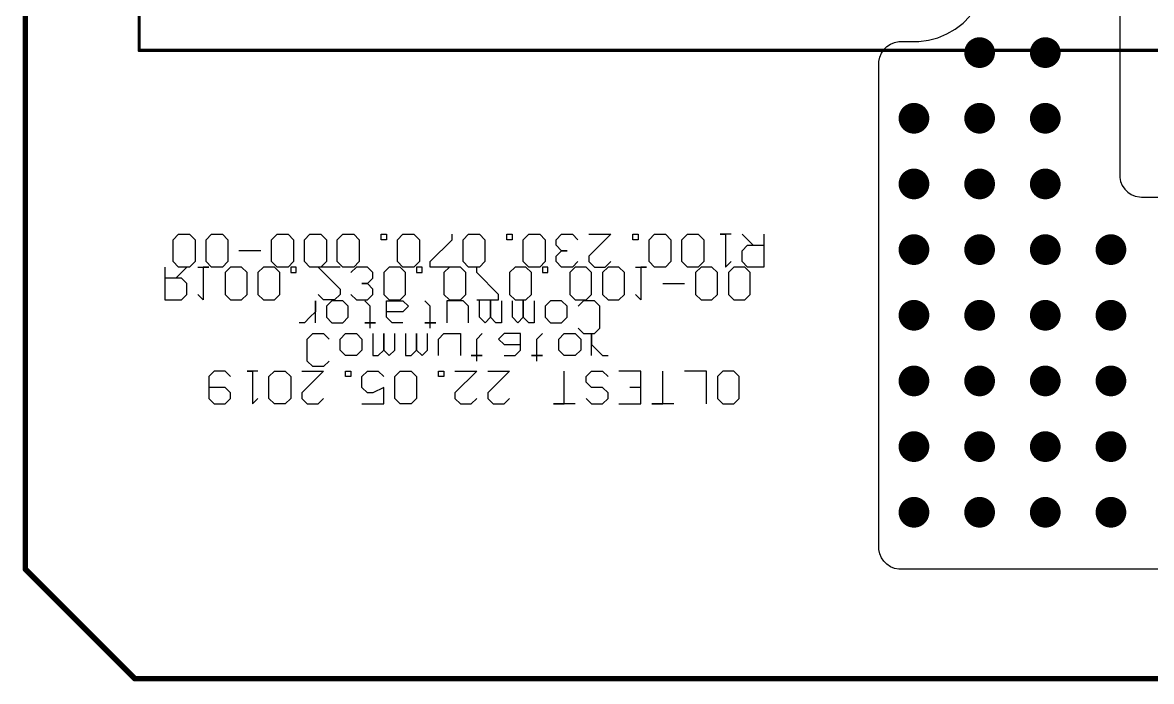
# Model space of a CAD drawing. Header units: millimetres. Extents: x 25 to 162, y 25 to 111.
# Drawn here: x 25.3 to 76.8, y 25.3 to 55.4 of the extents above; entities that cross this region are included whole.
import ezdxf

# ---------------------------------------------------------------- set-up
doc = ezdxf.new("R2010")
doc.units = ezdxf.units.MM
for name, color, linetype in [('BottomLayer', 5, 'Continuous'), ('BottomOverlay', 54, 'Continuous'), ('BottomSolder', 6, 'Continuous'), ('Mechanical1', 6, 'Continuous'), ('MultiLayer', 9, 'Continuous'), ('TopLayer', 1, 'Continuous'), ('TopOverlay', 2, 'Continuous'), ('TopSolder', 216, 'Continuous'), ('ViaHoleLayer', 16, 'Continuous')]:
    doc.layers.add(name, color=color, linetype=linetype)

# ---------------------------------------------------------------- blocks, each defined once
blk = doc.blocks.new('T92S11_127')
at = {"layer": 'TopOverlay', "const_width": 0.152}
for points in [[(-17.3, 28.8), (-17.3, -23.5)], [(-17.3, 28.8), (17.3, 28.8)]]:
    blk.add_lwpolyline(points, dxfattribs=at)
at = {"layer": 'TopOverlay', "const_width": 0.0762}
blk.add_lwpolyline([(-17.338, 28.8, 1), (-17.262, 28.8, 1)], format="xyb", close=True, dxfattribs=at)
blk.add_lwpolyline([(-17.338, 28.8, 1), (-17.262, 28.8, 1)], format="xyb", close=True, dxfattribs=at)

msp = doc.modelspace()

# ---------------------------------------------------------------- linework, layer by layer
at = {"layer": 'BottomLayer'}
for p, q in [((75.4, 68.4), (75.4, 49.4)), ((67.889, 55.073), (68.242, 55.344)), ((68.242, 55.344), (68.556, 55.658)), ((66.663, 54.565), (67.093, 54.68)), ((67.093, 54.68), (67.504, 54.851)), ((67.504, 54.851), (67.889, 55.073)), ((64.623, 54.137), (64.763, 54.277)), ((64.763, 54.277), (64.926, 54.386)), ((64.926, 54.386), (65.108, 54.462)), ((65.108, 54.462), (65.301, 54.5)), ((65.301, 54.5), (65.4, 54.5)), ((65.4, 54.5), (65.4, 54.5)), ((65.4, 54.5), (66, 54.5)), ((66, 54.5), (66.222, 54.507)), ((66.222, 54.507), (66.663, 54.565)), ((64.4, 53.598), (64.438, 53.792)), ((64.438, 53.792), (64.514, 53.974)), ((64.514, 53.974), (64.623, 54.137)), ((64.4, 53.5), (64.4, 53.598)), ((64.4, 31.4), (64.4, 53.5)), ((75.4, 49.4), (75.4, 48.4)), ((75.4, 48.4), (75.405, 48.302)), ((75.405, 48.302), (75.443, 48.11)), ((75.443, 48.11), (75.518, 47.929)), ((75.518, 47.929), (75.627, 47.766)), ((75.627, 47.766), (75.766, 47.627)), ((75.766, 47.627), (75.929, 47.518)), ((75.929, 47.518), (76.11, 47.443)), ((76.11, 47.443), (76.302, 47.405)), ((76.302, 47.405), (76.4, 47.4)), ((76.4, 47.4), (77.4, 47.4)), ((64.4, 31.301), (64.4, 31.4)), ((64.438, 31.108), (64.4, 31.301)), ((64.514, 30.926), (64.438, 31.108)), ((64.623, 30.762), (64.514, 30.926)), ((64.763, 30.623), (64.623, 30.762)), ((64.926, 30.514), (64.763, 30.623)), ((65.108, 30.438), (64.926, 30.514)), ((65.301, 30.4), (65.108, 30.438)), ((65.4, 30.4), (65.301, 30.4)), ((157.4, 30.4), (65.4, 30.4))]:
    msp.add_line(p, q, dxfattribs=at)
at = {"layer": 'BottomLayer', "const_width": 0.6}
for points in [[(68.7, 54, 1), (69.3, 54, 1)], [(71.7, 54, 1), (72.3, 54, 1)], [(65.7, 51, 1), (66.3, 51, 1)], [(68.7, 51, 1), (69.3, 51, 1)], [(71.7, 51, 1), (72.3, 51, 1)], [(65.7, 48, 1), (66.3, 48, 1)], [(68.7, 48, 1), (69.3, 48, 1)], [(71.7, 48, 1), (72.3, 48, 1)], [(65.7, 45, 1), (66.3, 45, 1)], [(68.7, 45, 1), (69.3, 45, 1)], [(71.7, 45, 1), (72.3, 45, 1)], [(74.7, 45, 1), (75.3, 45, 1)], [(65.7, 42, 1), (66.3, 42, 1)], [(68.7, 42, 1), (69.3, 42, 1)], [(71.7, 42, 1), (72.3, 42, 1)], [(74.7, 42, 1), (75.3, 42, 1)], [(65.7, 39, 1), (66.3, 39, 1)], [(68.7, 39, 1), (69.3, 39, 1)], [(71.7, 39, 1), (72.3, 39, 1)], [(74.7, 39, 1), (75.3, 39, 1)], [(65.7, 36, 1), (66.3, 36, 1)], [(68.7, 36, 1), (69.3, 36, 1)], [(71.7, 36, 1), (72.3, 36, 1)], [(74.7, 36, 1), (75.3, 36, 1)], [(65.7, 33, 1), (66.3, 33, 1)], [(68.7, 33, 1), (69.3, 33, 1)], [(71.7, 33, 1), (72.3, 33, 1)], [(74.7, 33, 1), (75.3, 33, 1)]]:
    msp.add_lwpolyline(points, format="xyb", close=True, dxfattribs=at)
at = {"layer": 'BottomOverlay'}
for p, q in [((31.779, 44.2), (31.779, 42.7)), ((32.279, 43.7), (32.779, 44.2)), ((33.279, 44.2), (33.779, 44.2)), ((33.779, 44.2), (33.529, 44.2)), ((33.529, 44.2), (33.529, 42.7)), ((34.778, 44.2), (34.528, 43.95)), ((34.528, 43.95), (34.528, 42.95)), ((35.278, 44.2), (34.778, 44.2)), ((35.528, 43.95), (35.278, 44.2)), ((35.528, 42.95), (35.528, 43.95)), ((36.278, 44.2), (36.028, 43.95)), ((36.028, 43.95), (36.028, 42.95)), ((36.778, 44.2), (36.278, 44.2)), ((37.028, 43.95), (36.778, 44.2)), ((37.028, 42.95), (37.028, 43.95)), ((37.527, 44.2), (37.527, 43.95)), ((37.777, 44.2), (37.527, 44.2)), ((37.527, 43.95), (37.777, 43.95)), ((37.777, 43.95), (37.777, 44.2)), ((39.777, 44.2), (38.777, 44.2)), ((38.777, 44.2), (39.777, 43.2)), ((40.527, 44.2), (40.277, 43.95)), ((41.026, 44.2), (40.527, 44.2)), ((41.276, 43.95), (41.026, 44.2)), ((41.276, 43.7), (41.276, 43.95)), ((42.026, 44.2), (41.776, 43.95)), ((41.776, 43.95), (41.776, 42.95)), ((42.526, 44.2), (42.026, 44.2)), ((42.776, 43.95), (42.526, 44.2)), ((42.776, 42.95), (42.776, 43.95)), ((43.276, 44.2), (43.276, 43.95)), ((43.526, 44.2), (43.276, 44.2)), ((43.276, 43.95), (43.526, 43.95)), ((43.526, 43.95), (43.526, 44.2)), ((44.775, 44.2), (44.525, 43.95)), ((44.525, 43.95), (44.525, 42.95)), ((45.275, 44.2), (44.775, 44.2)), ((45.525, 43.95), (45.275, 44.2)), ((45.525, 42.95), (45.525, 43.95)), ((46.025, 43.95), (46.025, 44.2)), ((47.024, 42.95), (46.025, 43.95)), ((47.774, 44.2), (47.524, 43.95)), ((47.524, 43.95), (47.524, 42.95)), ((48.274, 44.2), (47.774, 44.2)), ((48.524, 43.95), (48.274, 44.2)), ((48.524, 42.95), (48.524, 43.95)), ((49.024, 44.2), (49.024, 43.95)), ((49.274, 44.2), (49.024, 44.2)), ((49.024, 43.95), (49.274, 43.95)), ((49.274, 43.95), (49.274, 44.2)), ((50.523, 44.2), (50.273, 43.95)), ((50.273, 43.95), (50.273, 42.95)), ((51.023, 44.2), (50.523, 44.2)), ((51.273, 43.95), (51.023, 44.2)), ((51.273, 42.95), (51.273, 43.95)), ((52.023, 44.2), (51.773, 43.95)), ((51.773, 43.95), (51.773, 42.95)), ((52.523, 44.2), (52.023, 44.2)), ((52.773, 43.95), (52.523, 44.2)), ((52.773, 42.95), (52.773, 43.95)), ((53.272, 44.2), (53.772, 44.2)), ((53.772, 44.2), (53.522, 44.2)), ((53.522, 44.2), (53.522, 42.7)), ((56.271, 44.2), (56.021, 43.95)), ((56.021, 43.95), (56.021, 42.95)), ((56.771, 44.2), (56.271, 44.2)), ((57.021, 43.95), (56.771, 44.2)), ((57.021, 42.95), (57.021, 43.95)), ((57.771, 44.2), (57.521, 43.95)), ((57.521, 43.95), (57.521, 42.95)), ((58.271, 44.2), (57.771, 44.2)), ((58.521, 43.95), (58.271, 44.2)), ((58.521, 42.95), (58.521, 43.95)), ((32.529, 43.7), (31.779, 43.7)), ((32.779, 43.45), (32.529, 43.7)), ((32.779, 42.95), (32.779, 43.45)), ((41.026, 43.45), (40.776, 43.45)), ((40.776, 43.45), (41.026, 43.45)), ((41.026, 43.45), (41.276, 43.7)), ((41.276, 43.2), (41.026, 43.45)), ((54.522, 43.45), (55.522, 43.45)), ((32.529, 42.7), (32.779, 42.95)), ((33.529, 42.7), (33.279, 42.95)), ((34.528, 42.95), (34.778, 42.7)), ((35.278, 42.7), (35.528, 42.95)), ((36.028, 42.95), (36.278, 42.7)), ((36.778, 42.7), (37.028, 42.95)), ((39.027, 42.7), (38.777, 42.95)), ((39.777, 42.95), (39.527, 42.7)), ((39.777, 43.2), (39.777, 42.95)), ((40.277, 42.95), (40.527, 42.7)), ((41.026, 42.7), (41.276, 42.95)), ((41.276, 42.95), (41.276, 43.2)), ((41.776, 42.95), (42.026, 42.7)), ((42.526, 42.7), (42.776, 42.95)), ((44.525, 42.95), (44.775, 42.7)), ((45.275, 42.7), (45.525, 42.95)), ((47.024, 42.7), (47.024, 42.95)), ((47.524, 42.95), (47.774, 42.7)), ((48.274, 42.7), (48.524, 42.95)), ((50.273, 42.95), (50.523, 42.7)), ((51.023, 42.7), (51.273, 42.95)), ((51.773, 42.95), (52.023, 42.7)), ((52.523, 42.7), (52.773, 42.95)), ((53.522, 42.7), (53.272, 42.95)), ((56.021, 42.95), (56.271, 42.7)), ((56.771, 42.7), (57.021, 42.95)), ((57.521, 42.95), (57.771, 42.7)), ((58.271, 42.7), (58.521, 42.95)), ((31.779, 42.7), (32.529, 42.7)), ((34.778, 42.7), (35.278, 42.7)), ((36.278, 42.7), (36.778, 42.7)), ((39.527, 42.7), (39.027, 42.7)), ((40.527, 42.7), (41.026, 42.7)), ((42.026, 42.7), (42.526, 42.7)), ((44.775, 42.7), (45.275, 42.7)), ((46.025, 42.7), (47.024, 42.7)), ((47.774, 42.7), (48.274, 42.7)), ((50.523, 42.7), (51.023, 42.7)), ((52.023, 42.7), (52.523, 42.7)), ((56.271, 42.7), (56.771, 42.7)), ((57.771, 42.7), (58.271, 42.7)), ((38.277, 40.911), (38.527, 41.161)), ((38.277, 39.911), (38.277, 40.911)), ((38.527, 41.161), (39.027, 41.161)), ((39.027, 41.161), (39.277, 40.911)), ((39.777, 40.911), (40.027, 41.161)), ((39.777, 40.411), (39.777, 40.911)), ((40.027, 41.161), (40.527, 41.161)), ((40.527, 41.161), (40.776, 40.911)), ((40.776, 40.911), (40.776, 40.411)), ((41.276, 41.161), (41.276, 40.161)), ((41.776, 40.411), (41.776, 41.161)), ((41.776, 41.161), (41.776, 40.411)), ((42.276, 40.411), (42.276, 41.161)), ((42.776, 41.161), (42.776, 40.161)), ((43.276, 40.411), (43.276, 41.161)), ((43.276, 41.161), (43.276, 40.411)), ((43.775, 40.411), (43.775, 41.161)), ((44.275, 40.911), (44.525, 41.161)), ((44.275, 40.161), (44.275, 40.911)), ((44.525, 41.161), (45.275, 41.161)), ((45.275, 41.161), (45.275, 40.161)), ((46.025, 40.911), (46.275, 41.161)), ((46.025, 40.161), (46.025, 40.911)), ((47.274, 41.161), (47.024, 40.911)), ((47.024, 40.911), (47.274, 40.661)), ((48.024, 41.161), (47.274, 41.161)), ((48.024, 40.411), (48.024, 41.161)), ((48.774, 40.911), (49.024, 41.161)), ((48.774, 40.161), (48.774, 40.911)), ((49.774, 40.911), (50.023, 41.161)), ((49.774, 40.411), (49.774, 40.911)), ((50.023, 41.161), (50.523, 41.161)), ((50.523, 41.161), (50.773, 40.911)), ((50.773, 40.911), (50.773, 40.411)), ((51.273, 40.161), (51.273, 41.161)), ((51.273, 41.161), (51.273, 40.661)), ((40.027, 40.161), (39.777, 40.411)), ((40.776, 40.411), (40.527, 40.161)), ((41.526, 40.161), (41.776, 40.411)), ((41.776, 40.411), (42.026, 40.161)), ((42.026, 40.161), (42.276, 40.411)), ((43.026, 40.161), (43.276, 40.411)), ((43.276, 40.411), (43.526, 40.161)), ((43.526, 40.161), (43.775, 40.411)), ((47.274, 40.661), (48.024, 40.661)), ((47.774, 40.161), (48.024, 40.411)), ((50.023, 40.161), (49.774, 40.411)), ((50.773, 40.411), (50.523, 40.161)), ((51.273, 40.661), (51.523, 40.411)), ((51.523, 40.411), (51.773, 40.161)), ((38.527, 39.661), (38.277, 39.911)), ((39.277, 39.911), (39.027, 39.661)), ((40.527, 40.161), (40.027, 40.161)), ((41.276, 40.161), (41.526, 40.161)), ((42.776, 40.161), (43.026, 40.161)), ((46.025, 40.161), (45.775, 40.161)), ((45.775, 40.161), (46.275, 40.161)), ((46.025, 39.911), (46.025, 40.161)), ((46.275, 40.161), (46.025, 40.161)), ((47.274, 40.161), (47.774, 40.161)), ((48.774, 40.161), (48.524, 40.161)), ((48.524, 40.161), (49.024, 40.161)), ((48.774, 39.911), (48.774, 40.161)), ((49.024, 40.161), (48.774, 40.161)), ((50.523, 40.161), (50.023, 40.161)), ((51.773, 40.161), (52.023, 40.161)), ((39.027, 39.661), (38.527, 39.661))]:
    msp.add_line(p, q, dxfattribs=at)
at = {"layer": 'BottomSolder', "const_width": 0.702}
for points in [[(68.649, 54, 1), (69.351, 54, 1)], [(71.649, 54, 1), (72.351, 54, 1)], [(65.649, 51, 1), (66.351, 51, 1)], [(68.649, 51, 1), (69.351, 51, 1)], [(71.649, 51, 1), (72.351, 51, 1)], [(65.649, 48, 1), (66.351, 48, 1)], [(68.649, 48, 1), (69.351, 48, 1)], [(71.649, 48, 1), (72.351, 48, 1)], [(65.649, 45, 1), (66.351, 45, 1)], [(68.649, 45, 1), (69.351, 45, 1)], [(71.649, 45, 1), (72.351, 45, 1)], [(74.649, 45, 1), (75.351, 45, 1)], [(65.649, 42, 1), (66.351, 42, 1)], [(68.649, 42, 1), (69.351, 42, 1)], [(71.649, 42, 1), (72.351, 42, 1)], [(74.649, 42, 1), (75.351, 42, 1)], [(65.649, 39, 1), (66.351, 39, 1)], [(68.649, 39, 1), (69.351, 39, 1)], [(71.649, 39, 1), (72.351, 39, 1)], [(74.649, 39, 1), (75.351, 39, 1)], [(65.649, 36, 1), (66.351, 36, 1)], [(68.649, 36, 1), (69.351, 36, 1)], [(71.649, 36, 1), (72.351, 36, 1)], [(74.649, 36, 1), (75.351, 36, 1)], [(65.649, 33, 1), (66.351, 33, 1)], [(68.649, 33, 1), (69.351, 33, 1)], [(71.649, 33, 1), (72.351, 33, 1)], [(74.649, 33, 1), (75.351, 33, 1)]]:
    msp.add_lwpolyline(points, format="xyb", close=True, dxfattribs=at)
at = {"layer": 'Mechanical1', "const_width": 0.254}
for points in [[(25.4, 30.4), (25.4, 110.4)], [(25.4, 30.4), (30.4, 25.4)], [(30.4, 25.4), (156.4, 25.4)]]:
    msp.add_lwpolyline(points, dxfattribs=at)
at = {"layer": 'Mechanical1', "const_width": 0.127}
for points in [[(25.337, 30.4, 1), (25.463, 30.4, 1)], [(25.337, 30.4, 1), (25.463, 30.4, 1)], [(30.337, 25.4, 1), (30.464, 25.4, 1)], [(30.337, 25.4, 1), (30.464, 25.4, 1)]]:
    msp.add_lwpolyline(points, format="xyb", close=True, dxfattribs=at)
at = {"layer": 'MultiLayer', "const_width": 0.6}
for points in [[(68.7, 54, 1), (69.3, 54, 1)], [(71.7, 54, 1), (72.3, 54, 1)], [(65.7, 51, 1), (66.3, 51, 1)], [(68.7, 51, 1), (69.3, 51, 1)], [(71.7, 51, 1), (72.3, 51, 1)], [(65.7, 48, 1), (66.3, 48, 1)], [(68.7, 48, 1), (69.3, 48, 1)], [(71.7, 48, 1), (72.3, 48, 1)], [(65.7, 45, 1), (66.3, 45, 1)], [(68.7, 45, 1), (69.3, 45, 1)], [(71.7, 45, 1), (72.3, 45, 1)], [(74.7, 45, 1), (75.3, 45, 1)], [(65.7, 42, 1), (66.3, 42, 1)], [(68.7, 42, 1), (69.3, 42, 1)], [(71.7, 42, 1), (72.3, 42, 1)], [(74.7, 42, 1), (75.3, 42, 1)], [(65.7, 39, 1), (66.3, 39, 1)], [(68.7, 39, 1), (69.3, 39, 1)], [(71.7, 39, 1), (72.3, 39, 1)], [(74.7, 39, 1), (75.3, 39, 1)], [(65.7, 36, 1), (66.3, 36, 1)], [(68.7, 36, 1), (69.3, 36, 1)], [(71.7, 36, 1), (72.3, 36, 1)], [(74.7, 36, 1), (75.3, 36, 1)], [(65.7, 33, 1), (66.3, 33, 1)], [(68.7, 33, 1), (69.3, 33, 1)], [(71.7, 33, 1), (72.3, 33, 1)], [(74.7, 33, 1), (75.3, 33, 1)]]:
    msp.add_lwpolyline(points, format="xyb", close=True, dxfattribs=at)
at = {"layer": 'TopLayer'}
for p, q in [((75.4, 68.4), (75.4, 51.104)), ((67.889, 55.073), (68.242, 55.344)), ((68.242, 55.344), (68.556, 55.658)), ((66.663, 54.565), (67.093, 54.68)), ((67.093, 54.68), (67.504, 54.851)), ((67.504, 54.851), (67.889, 55.073)), ((64.623, 54.137), (64.763, 54.277)), ((64.763, 54.277), (64.926, 54.386)), ((64.926, 54.386), (65.108, 54.462)), ((65.108, 54.462), (65.301, 54.5)), ((65.301, 54.5), (65.4, 54.5)), ((65.4, 54.5), (65.4, 54.5)), ((65.4, 54.5), (66, 54.5)), ((66, 54.5), (66.222, 54.507)), ((66.222, 54.507), (66.663, 54.565)), ((64.4, 53.598), (64.438, 53.792)), ((64.438, 53.792), (64.514, 53.974)), ((64.514, 53.974), (64.623, 54.137)), ((64.4, 53.5), (64.4, 53.598)), ((64.4, 31.4), (64.4, 53.5)), ((75.4, 51.104), (75.4, 48.4)), ((75.4, 48.4), (75.405, 48.302)), ((75.405, 48.302), (75.443, 48.11)), ((75.443, 48.11), (75.518, 47.929)), ((75.518, 47.929), (75.627, 47.766)), ((75.627, 47.766), (75.766, 47.627)), ((75.766, 47.627), (75.929, 47.518)), ((75.929, 47.518), (76.11, 47.443)), ((76.11, 47.443), (76.302, 47.405)), ((76.302, 47.405), (76.4, 47.4)), ((76.4, 47.4), (78.524, 47.4)), ((64.4, 31.301), (64.4, 31.4)), ((64.4, 31.4), (64.4, 31.4)), ((64.438, 31.108), (64.4, 31.301)), ((64.514, 30.926), (64.438, 31.108)), ((64.623, 30.763), (64.514, 30.926)), ((64.763, 30.623), (64.623, 30.763)), ((64.926, 30.514), (64.763, 30.623)), ((65.108, 30.438), (64.926, 30.514)), ((65.301, 30.4), (65.108, 30.438)), ((65.4, 30.4), (65.301, 30.4)), ((157.4, 30.4), (65.4, 30.4))]:
    msp.add_line(p, q, dxfattribs=at)
at = {"layer": 'TopLayer', "const_width": 0.6}
for points in [[(68.7, 54, 1), (69.3, 54, 1)], [(71.7, 54, 1), (72.3, 54, 1)], [(65.7, 51, 1), (66.3, 51, 1)], [(68.7, 51, 1), (69.3, 51, 1)], [(71.7, 51, 1), (72.3, 51, 1)], [(65.7, 48, 1), (66.3, 48, 1)], [(68.7, 48, 1), (69.3, 48, 1)], [(71.7, 48, 1), (72.3, 48, 1)], [(65.7, 45, 1), (66.3, 45, 1)], [(68.7, 45, 1), (69.3, 45, 1)], [(71.7, 45, 1), (72.3, 45, 1)], [(74.7, 45, 1), (75.3, 45, 1)], [(65.7, 42, 1), (66.3, 42, 1)], [(68.7, 42, 1), (69.3, 42, 1)], [(71.7, 42, 1), (72.3, 42, 1)], [(74.7, 42, 1), (75.3, 42, 1)], [(65.7, 39, 1), (66.3, 39, 1)], [(68.7, 39, 1), (69.3, 39, 1)], [(71.7, 39, 1), (72.3, 39, 1)], [(74.7, 39, 1), (75.3, 39, 1)], [(65.7, 36, 1), (66.3, 36, 1)], [(68.7, 36, 1), (69.3, 36, 1)], [(71.7, 36, 1), (72.3, 36, 1)], [(74.7, 36, 1), (75.3, 36, 1)], [(65.7, 33, 1), (66.3, 33, 1)], [(68.7, 33, 1), (69.3, 33, 1)], [(71.7, 33, 1), (72.3, 33, 1)], [(74.7, 33, 1), (75.3, 33, 1)]]:
    msp.add_lwpolyline(points, format="xyb", close=True, dxfattribs=at)
at = {"layer": 'TopOverlay'}
for p, q in [((32.154, 45.45), (32.404, 45.7)), ((32.154, 44.45), (32.154, 45.45)), ((32.404, 45.7), (32.904, 45.7)), ((32.904, 45.7), (33.154, 45.45)), ((33.154, 45.45), (33.154, 44.45)), ((33.654, 45.45), (33.904, 45.7)), ((33.654, 44.45), (33.654, 45.45)), ((33.904, 45.7), (34.404, 45.7)), ((34.404, 45.7), (34.654, 45.45)), ((34.654, 45.45), (34.654, 44.45)), ((36.653, 45.45), (36.903, 45.7)), ((36.653, 44.45), (36.653, 45.45)), ((36.903, 45.7), (37.403, 45.7)), ((37.403, 45.7), (37.653, 45.45)), ((37.653, 45.45), (37.653, 44.45)), ((38.152, 45.45), (38.402, 45.7)), ((38.152, 44.45), (38.152, 45.45)), ((38.402, 45.7), (38.902, 45.7)), ((38.902, 45.7), (39.152, 45.45)), ((39.152, 45.45), (39.152, 44.45)), ((39.652, 45.45), (39.902, 45.7)), ((39.652, 44.45), (39.652, 45.45)), ((39.902, 45.7), (40.402, 45.7)), ((40.402, 45.7), (40.652, 45.45)), ((40.652, 45.45), (40.652, 44.45)), ((41.651, 45.45), (41.651, 45.7)), ((41.651, 45.7), (41.901, 45.7)), ((41.901, 45.45), (41.651, 45.45)), ((41.901, 45.7), (41.901, 45.45)), ((42.401, 45.45), (42.651, 45.7)), ((42.401, 44.45), (42.401, 45.45)), ((42.651, 45.7), (43.151, 45.7)), ((43.151, 45.7), (43.401, 45.45)), ((43.401, 45.45), (43.401, 44.45)), ((43.901, 44.45), (44.9, 45.45)), ((44.9, 45.45), (44.9, 45.7)), ((45.4, 45.45), (45.65, 45.7)), ((45.4, 44.45), (45.4, 45.45)), ((45.65, 45.7), (46.15, 45.7)), ((46.15, 45.7), (46.4, 45.45)), ((46.4, 45.45), (46.4, 44.45)), ((47.399, 45.45), (47.399, 45.7)), ((47.399, 45.7), (47.649, 45.7)), ((47.649, 45.45), (47.399, 45.45)), ((47.649, 45.7), (47.649, 45.45)), ((48.149, 45.45), (48.399, 45.7)), ((48.149, 44.45), (48.149, 45.45)), ((48.399, 45.7), (48.899, 45.7)), ((48.899, 45.7), (49.149, 45.45)), ((49.149, 45.45), (49.149, 44.45)), ((49.649, 45.45), (49.899, 45.7)), ((49.649, 45.2), (49.649, 45.45)), ((49.899, 45.7), (50.398, 45.7)), ((50.398, 45.7), (50.648, 45.45)), ((51.148, 45.7), (52.148, 45.7)), ((52.148, 45.7), (51.148, 44.7)), ((53.148, 45.45), (53.148, 45.7)), ((53.148, 45.7), (53.397, 45.7)), ((53.397, 45.45), (53.148, 45.45)), ((53.397, 45.7), (53.397, 45.45)), ((53.897, 45.45), (54.147, 45.7)), ((53.897, 44.45), (53.897, 45.45)), ((54.147, 45.7), (54.647, 45.7)), ((54.647, 45.7), (54.897, 45.45)), ((54.897, 45.45), (54.897, 44.45)), ((55.397, 45.45), (55.647, 45.7)), ((55.397, 44.45), (55.397, 45.45)), ((55.647, 45.7), (56.147, 45.7)), ((56.147, 45.7), (56.397, 45.45)), ((56.397, 45.45), (56.397, 44.45)), ((57.646, 45.7), (57.146, 45.7)), ((57.146, 45.7), (57.396, 45.7)), ((57.396, 45.7), (57.396, 44.2)), ((58.646, 45.2), (58.146, 45.7)), ((59.146, 45.7), (59.146, 44.2)), ((36.153, 44.95), (35.153, 44.95)), ((49.899, 44.95), (49.649, 45.2)), ((49.649, 44.7), (49.899, 44.95)), ((49.899, 44.95), (50.149, 44.95)), ((50.149, 44.95), (49.899, 44.95)), ((58.146, 44.95), (58.396, 45.2)), ((58.146, 44.45), (58.146, 44.95)), ((58.396, 45.2), (59.146, 45.2)), ((32.404, 44.2), (32.154, 44.45)), ((33.154, 44.45), (32.904, 44.2)), ((33.904, 44.2), (33.654, 44.45)), ((34.654, 44.45), (34.404, 44.2)), ((36.903, 44.2), (36.653, 44.45)), ((37.653, 44.45), (37.403, 44.2)), ((38.402, 44.2), (38.152, 44.45)), ((39.152, 44.45), (38.902, 44.2)), ((39.902, 44.2), (39.652, 44.45)), ((40.652, 44.45), (40.402, 44.2)), ((42.651, 44.2), (42.401, 44.45)), ((43.401, 44.45), (43.151, 44.2)), ((43.901, 44.2), (43.901, 44.45)), ((45.65, 44.2), (45.4, 44.45)), ((46.4, 44.45), (46.15, 44.2)), ((48.399, 44.2), (48.149, 44.45)), ((49.149, 44.45), (48.899, 44.2)), ((49.649, 44.45), (49.649, 44.7)), ((49.899, 44.2), (49.649, 44.45)), ((50.648, 44.45), (50.398, 44.2)), ((51.148, 44.7), (51.148, 44.45)), ((51.148, 44.45), (51.398, 44.2)), ((51.898, 44.2), (52.148, 44.45)), ((54.147, 44.2), (53.897, 44.45)), ((54.897, 44.45), (54.647, 44.2)), ((55.647, 44.2), (55.397, 44.45)), ((56.397, 44.45), (56.147, 44.2)), ((57.396, 44.2), (57.646, 44.45)), ((58.396, 44.2), (58.146, 44.45)), ((32.904, 44.2), (32.404, 44.2)), ((34.404, 44.2), (33.904, 44.2)), ((37.403, 44.2), (36.903, 44.2)), ((38.902, 44.2), (38.402, 44.2)), ((40.402, 44.2), (39.902, 44.2)), ((43.151, 44.2), (42.651, 44.2)), ((44.9, 44.2), (43.901, 44.2)), ((46.15, 44.2), (45.65, 44.2)), ((48.899, 44.2), (48.399, 44.2)), ((50.398, 44.2), (49.899, 44.2)), ((51.398, 44.2), (51.898, 44.2)), ((54.647, 44.2), (54.147, 44.2)), ((56.147, 44.2), (55.647, 44.2)), ((59.146, 44.2), (58.396, 44.2)), ((38.654, 41.661), (38.654, 42.661)), ((38.654, 42.661), (38.654, 42.161)), ((39.404, 42.661), (39.154, 42.411)), ((39.154, 42.411), (39.154, 41.911)), ((39.904, 42.661), (39.404, 42.661)), ((40.154, 42.411), (39.904, 42.661)), ((40.154, 41.911), (40.154, 42.411)), ((41.153, 42.411), (40.903, 42.661)), ((41.153, 41.661), (41.153, 42.411)), ((41.903, 41.911), (41.903, 42.661)), ((41.903, 42.661), (42.653, 42.661)), ((42.653, 42.661), (42.903, 42.411)), ((42.903, 42.411), (42.653, 42.161)), ((43.903, 42.411), (43.653, 42.661)), ((43.903, 41.661), (43.903, 42.411)), ((45.402, 42.661), (44.652, 42.661)), ((44.652, 42.661), (44.652, 41.661)), ((45.652, 42.411), (45.402, 42.661)), ((45.652, 41.661), (45.652, 42.411)), ((46.152, 41.911), (46.152, 42.661)), ((46.652, 41.911), (46.652, 42.661)), ((46.652, 42.661), (46.652, 41.911)), ((47.151, 42.661), (47.151, 41.661)), ((47.651, 41.911), (47.651, 42.661)), ((48.151, 41.911), (48.151, 42.661)), ((48.151, 42.661), (48.151, 41.911)), ((48.651, 42.661), (48.651, 41.661)), ((49.401, 42.661), (49.151, 42.411)), ((49.151, 42.411), (49.151, 41.911)), ((49.901, 42.661), (49.401, 42.661)), ((50.15, 42.411), (49.901, 42.661)), ((50.15, 41.911), (50.15, 42.411)), ((50.9, 42.661), (50.65, 42.411)), ((51.4, 42.661), (50.9, 42.661)), ((51.65, 42.411), (51.4, 42.661)), ((51.65, 41.411), (51.65, 42.411)), ((38.404, 41.911), (38.154, 41.661)), ((38.654, 42.161), (38.404, 41.911)), ((39.154, 41.911), (39.404, 41.661)), ((39.904, 41.661), (40.154, 41.911)), ((42.653, 42.161), (41.903, 42.161)), ((42.153, 41.661), (41.903, 41.911)), ((46.402, 41.661), (46.152, 41.911)), ((46.652, 41.911), (46.402, 41.661)), ((46.902, 41.661), (46.652, 41.911)), ((47.901, 41.661), (47.651, 41.911)), ((48.151, 41.911), (47.901, 41.661)), ((48.401, 41.661), (48.151, 41.911)), ((49.151, 41.911), (49.401, 41.661)), ((49.901, 41.661), (50.15, 41.911)), ((38.154, 41.661), (37.904, 41.661)), ((39.404, 41.661), (39.904, 41.661)), ((41.403, 41.661), (40.903, 41.661)), ((40.903, 41.661), (41.153, 41.661)), ((41.153, 41.411), (41.153, 41.661)), ((41.153, 41.661), (41.403, 41.661)), ((42.653, 41.661), (42.153, 41.661)), ((44.152, 41.661), (43.653, 41.661)), ((43.653, 41.661), (43.903, 41.661)), ((43.903, 41.411), (43.903, 41.661)), ((43.903, 41.661), (44.152, 41.661)), ((47.151, 41.661), (46.902, 41.661)), ((48.651, 41.661), (48.401, 41.661)), ((49.401, 41.661), (49.901, 41.661)), ((50.65, 41.411), (50.9, 41.161)), ((51.4, 41.161), (51.65, 41.411)), ((50.9, 41.161), (51.4, 41.161)), ((34.029, 39.45), (33.779, 39.2)), ((33.779, 39.2), (33.779, 38.201)), ((34.529, 39.45), (34.029, 39.45)), ((34.779, 39.2), (34.529, 39.45)), ((36.028, 39.45), (35.528, 39.45)), ((35.528, 39.45), (35.778, 39.45)), ((35.778, 39.45), (35.778, 37.951)), ((36.528, 39.2), (36.778, 39.45)), ((36.528, 38.201), (36.528, 39.2)), ((36.778, 39.45), (37.278, 39.45)), ((37.278, 39.45), (37.528, 39.2)), ((37.528, 39.2), (37.528, 38.201)), ((38.028, 39.45), (39.027, 39.45)), ((39.027, 39.45), (38.028, 38.451)), ((40.027, 39.2), (40.027, 39.45)), ((40.027, 39.45), (40.277, 39.45)), ((40.277, 39.2), (40.027, 39.2)), ((40.277, 39.45), (40.277, 39.2)), ((40.777, 39.2), (41.027, 39.45)), ((40.777, 38.701), (40.777, 39.2)), ((41.027, 39.45), (41.526, 39.45)), ((41.526, 39.45), (41.776, 39.2)), ((42.276, 39.2), (42.526, 39.45)), ((42.276, 38.201), (42.276, 39.2)), ((42.526, 39.45), (43.026, 39.45)), ((43.026, 39.45), (43.276, 39.2)), ((43.276, 39.2), (43.276, 38.201)), ((44.276, 39.2), (44.276, 39.45)), ((44.276, 39.45), (44.525, 39.45)), ((44.525, 39.2), (44.276, 39.2)), ((44.525, 39.45), (44.525, 39.2)), ((45.025, 39.45), (46.025, 39.45)), ((46.025, 39.45), (45.025, 38.451)), ((46.525, 39.45), (47.524, 39.45)), ((47.524, 39.45), (46.525, 38.451)), ((50.024, 37.951), (50.024, 39.45)), ((51.023, 39.2), (51.273, 39.45)), ((51.023, 38.95), (51.023, 39.2)), ((51.273, 39.45), (51.773, 39.45)), ((51.773, 39.45), (52.023, 39.2)), ((53.523, 39.45), (52.523, 39.45)), ((53.523, 37.951), (53.523, 39.45)), ((54.522, 37.951), (54.522, 39.45)), ((56.522, 39.45), (55.522, 39.45)), ((56.522, 37.951), (56.522, 39.45)), ((57.271, 39.45), (57.021, 39.2)), ((57.021, 39.2), (57.021, 38.201)), ((57.771, 39.45), (57.271, 39.45)), ((58.021, 39.2), (57.771, 39.45)), ((58.021, 38.201), (58.021, 39.2)), ((34.529, 38.701), (33.779, 38.701)), ((34.779, 38.451), (34.529, 38.701)), ((41.027, 38.451), (40.777, 38.701)), ((41.776, 38.701), (41.277, 38.451)), ((41.776, 37.951), (41.776, 38.701)), ((51.273, 38.701), (51.023, 38.95)), ((51.773, 38.701), (51.273, 38.701)), ((52.023, 38.451), (51.773, 38.701)), ((53.523, 38.701), (53.023, 38.701)), ((33.779, 38.201), (34.029, 37.951)), ((34.529, 37.951), (34.779, 38.201)), ((34.779, 38.201), (34.779, 38.451)), ((35.778, 37.951), (36.028, 38.201)), ((36.778, 37.951), (36.528, 38.201)), ((37.528, 38.201), (37.278, 37.951)), ((38.028, 38.451), (38.028, 38.201)), ((38.028, 38.201), (38.277, 37.951)), ((38.777, 37.951), (39.027, 38.201)), ((41.277, 38.451), (41.027, 38.451)), ((42.526, 37.951), (42.276, 38.201)), ((43.276, 38.201), (43.026, 37.951)), ((45.025, 38.451), (45.025, 38.201)), ((45.025, 38.201), (45.275, 37.951)), ((45.775, 37.951), (46.025, 38.201)), ((46.525, 38.451), (46.525, 38.201)), ((46.525, 38.201), (46.775, 37.951)), ((47.275, 37.951), (47.524, 38.201)), ((51.023, 38.201), (51.273, 37.951)), ((51.773, 37.951), (52.023, 38.201)), ((52.023, 38.201), (52.023, 38.451)), ((57.021, 38.201), (57.271, 37.951)), ((57.771, 37.951), (58.021, 38.201)), ((34.029, 37.951), (34.529, 37.951)), ((37.278, 37.951), (36.778, 37.951)), ((38.277, 37.951), (38.777, 37.951)), ((40.777, 37.951), (41.776, 37.951)), ((43.026, 37.951), (42.526, 37.951)), ((45.275, 37.951), (45.775, 37.951)), ((46.775, 37.951), (47.275, 37.951)), ((50.524, 37.951), (49.524, 37.951)), ((49.524, 37.951), (50.024, 37.951)), ((51.273, 37.951), (51.773, 37.951)), ((52.523, 37.951), (53.523, 37.951)), ((55.022, 37.951), (54.022, 37.951)), ((54.022, 37.951), (54.522, 37.951)), ((57.271, 37.951), (57.771, 37.951))]:
    msp.add_line(p, q, dxfattribs=at)
at = {"layer": 'TopSolder', "const_width": 0.702}
for points in [[(68.649, 54, 1), (69.351, 54, 1)], [(71.649, 54, 1), (72.351, 54, 1)], [(65.649, 51, 1), (66.351, 51, 1)], [(68.649, 51, 1), (69.351, 51, 1)], [(71.649, 51, 1), (72.351, 51, 1)], [(65.649, 48, 1), (66.351, 48, 1)], [(68.649, 48, 1), (69.351, 48, 1)], [(71.649, 48, 1), (72.351, 48, 1)], [(65.649, 45, 1), (66.351, 45, 1)], [(68.649, 45, 1), (69.351, 45, 1)], [(71.649, 45, 1), (72.351, 45, 1)], [(74.649, 45, 1), (75.351, 45, 1)], [(65.649, 42, 1), (66.351, 42, 1)], [(68.649, 42, 1), (69.351, 42, 1)], [(71.649, 42, 1), (72.351, 42, 1)], [(74.649, 42, 1), (75.351, 42, 1)], [(65.649, 39, 1), (66.351, 39, 1)], [(68.649, 39, 1), (69.351, 39, 1)], [(71.649, 39, 1), (72.351, 39, 1)], [(74.649, 39, 1), (75.351, 39, 1)], [(65.649, 36, 1), (66.351, 36, 1)], [(68.649, 36, 1), (69.351, 36, 1)], [(71.649, 36, 1), (72.351, 36, 1)], [(74.649, 36, 1), (75.351, 36, 1)], [(65.649, 33, 1), (66.351, 33, 1)], [(68.649, 33, 1), (69.351, 33, 1)], [(71.649, 33, 1), (72.351, 33, 1)], [(74.649, 33, 1), (75.351, 33, 1)]]:
    msp.add_lwpolyline(points, format="xyb", close=True, dxfattribs=at)
at = {"layer": 'ViaHoleLayer', "const_width": 0.35}
for points in [[(68.825, 54, 1), (69.175, 54, 1)], [(71.825, 54, 1), (72.175, 54, 1)], [(65.825, 51, 1), (66.175, 51, 1)], [(68.825, 51, 1), (69.175, 51, 1)], [(71.825, 51, 1), (72.175, 51, 1)], [(65.825, 48, 1), (66.175, 48, 1)], [(68.825, 48, 1), (69.175, 48, 1)], [(71.825, 48, 1), (72.175, 48, 1)], [(65.825, 45, 1), (66.175, 45, 1)], [(68.825, 45, 1), (69.175, 45, 1)], [(71.825, 45, 1), (72.175, 45, 1)], [(74.825, 45, 1), (75.175, 45, 1)], [(65.825, 42, 1), (66.175, 42, 1)], [(68.825, 42, 1), (69.175, 42, 1)], [(71.825, 42, 1), (72.175, 42, 1)], [(74.825, 42, 1), (75.175, 42, 1)], [(65.825, 39, 1), (66.175, 39, 1)], [(68.825, 39, 1), (69.175, 39, 1)], [(71.825, 39, 1), (72.175, 39, 1)], [(74.825, 39, 1), (75.175, 39, 1)], [(65.825, 36, 1), (66.175, 36, 1)], [(68.825, 36, 1), (69.175, 36, 1)], [(71.825, 36, 1), (72.175, 36, 1)], [(74.825, 36, 1), (75.175, 36, 1)], [(65.825, 33, 1), (66.175, 33, 1)], [(68.825, 33, 1), (69.175, 33, 1)], [(71.825, 33, 1), (72.175, 33, 1)], [(74.825, 33, 1), (75.175, 33, 1)]]:
    msp.add_lwpolyline(points, format="xyb", close=True, dxfattribs=at)

# ---------------------------------------------------------------- block references
at = {"rotation": 90}
msp.add_blockref('T92S11_127', (59.4, 71.4), dxfattribs=at)

doc.saveas('drawing.dxf')
